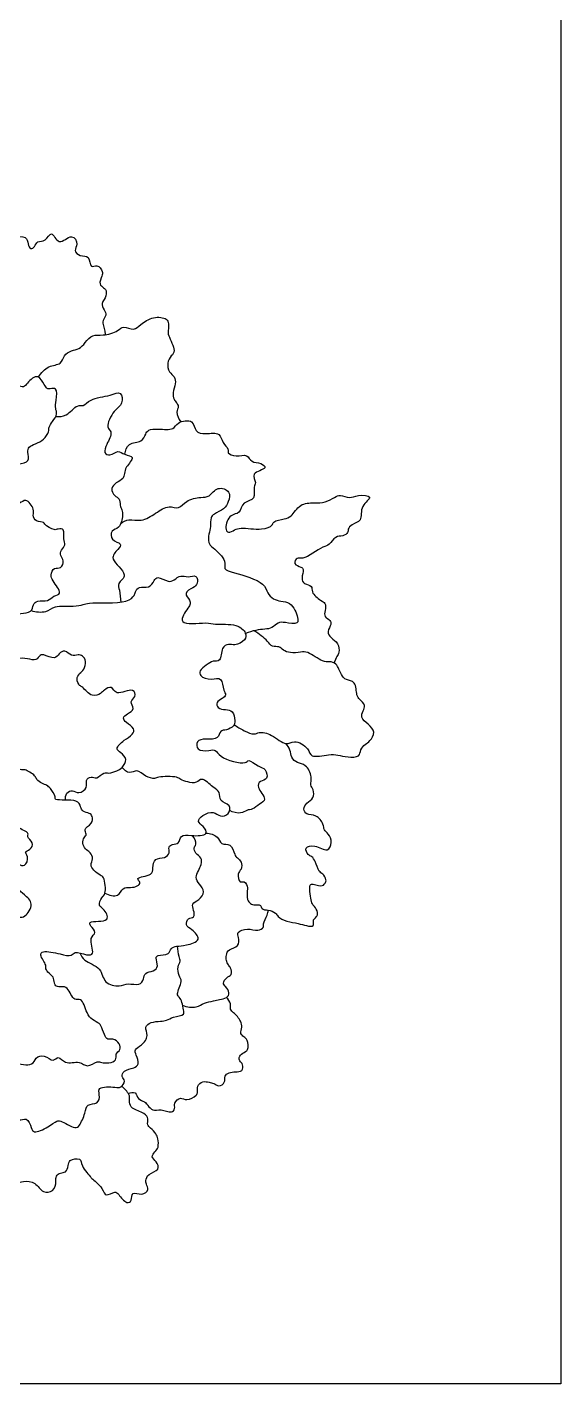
# Model space of a CAD drawing. Header units: millimetres. Extents: x 34 to 295, y 0 to 64.
# Drawn here: x 176.39 to 186.97, y 0.16 to 27.04 of the extents above; entities that cross this region are included whole.
import ezdxf

# ---------------------------------------------------------------- set-up
doc = ezdxf.new("R2010")
doc.units = ezdxf.units.MM
doc.layers.add('AG-PLANTS', color=7, linetype='Continuous', true_color=0x66ccff)
doc.layers.add('X-VPRT', color=6, linetype='Continuous', true_color=0xff00ff)

msp = doc.modelspace()

# ---------------------------------------------------------------- linework, layer by layer
at = {"layer": 'AG-PLANTS'}
for points, knots in [([(174.739, 22.226), (174.741, 22.278), (174.768, 22.397), (174.921, 22.428), (174.981, 22.567), (174.947, 22.723), (174.981, 22.803), (175.089, 22.901), (175.005, 23.027), (175.193, 23.22), (175.317, 22.936), (175.45, 23.196), (175.803, 23.009), (175.883, 23.147), (176.236, 23.15), (176.089, 22.86), (176.392, 22.909), (176.405, 22.746), (176.456, 22.625), (176.553, 22.684), (176.589, 22.818), (176.769, 22.773), (176.877, 23.051), (177.015, 22.668), (177.279, 22.986), (177.419, 22.729), (177.304, 22.615), (177.442, 22.485), (177.64, 22.531), (177.633, 22.238), (177.789, 22.358), (177.896, 22.193), (177.876, 22.112), (177.803, 21.94), (177.915, 21.881), (177.984, 21.793), (177.927, 21.639), (177.858, 21.571), (177.914, 21.435), (177.976, 21.33), (177.882, 21.232), (177.903, 21.119), (177.934, 21.018), (177.94, 20.968), (177.943, 20.944)], [0, 0, 0, 0, 0.720085, 1.388509, 2.055914, 2.765375, 3.294717, 3.926332, 4.569377, 5.320439, 6.090138, 6.8412, 7.86999, 8.550932, 9.445233, 10.205553, 11.00652, 11.681372, 12.268769, 12.78513, 13.403636, 14.102174, 14.857705, 15.701097, 16.624808, 17.396947, 18.048687, 18.730942, 19.456992, 20.237372, 20.839076, 21.547035, 22.093905, 22.815892, 23.401186, 23.979431, 24.680332, 25.222909, 25.886309, 26.49065, 27.100673, 27.700956, 28.289491, 28.78122, 28.78122, 28.78122, 28.78122]), ([(176.619, 20.103), (176.67, 20.185), (176.797, 20.344), (177.077, 20.343), (177.112, 20.538), (177.269, 20.638), (177.428, 20.656), (177.544, 20.787), (177.684, 20.963), (177.9, 20.915), (178.191, 21.009), (178.299, 21.131), (178.51, 21.014), (178.647, 21.155), (178.88, 21.313), (179.163, 21.28), (179.201, 21.16), (179.188, 21.026), (179.178, 20.926), (179.353, 20.623), (179.244, 20.527), (179.156, 20.388), (179.199, 20.198), (179.321, 20.118), (179.344, 19.967), (179.27, 19.805), (179.296, 19.665), (179.352, 19.601), (179.404, 19.52), (179.334, 19.409), (179.393, 19.271), (179.437, 19.217)], [0, 0, 0, 0, 0.976053, 1.856788, 2.589158, 3.344371, 4.051037, 4.802123, 5.615805, 6.438077, 7.427776, 8.110619, 8.901432, 9.656781, 10.626164, 11.53045, 12.115951, 12.759551, 13.354483, 14.368488, 14.999139, 15.716228, 16.478038, 17.145612, 17.817296, 18.581355, 19.239858, 19.76558, 20.28302, 20.896082, 21.721396, 21.721396, 21.721396, 21.721396]), ([(173.602, 15.57), (173.636, 15.615), (173.697, 15.724), (174.088, 15.755), (174.131, 15.969), (174.22, 16.079), (174.1, 16.176), (174.148, 16.375), (174.288, 16.389), (174.392, 16.448), (174.426, 16.566), (174.43, 16.67), (174.631, 16.687), (174.726, 16.738), (174.72, 16.887), (175.002, 16.914), (175.077, 16.889), (175.293, 17.016), (175.291, 17.115), (175.253, 17.188), (175.194, 17.286), (175.307, 17.388), (175.48, 17.445), (175.567, 17.525), (175.717, 17.577), (175.755, 17.788), (175.671, 17.856), (175.721, 18.018), (175.782, 18.141), (175.907, 18.165), (175.974, 18.28), (176.199, 18.397), (176.457, 18.413), (176.397, 18.618), (176.422, 18.727), (176.563, 18.783), (176.728, 18.86), (176.828, 19.016), (176.818, 19.12), (176.893, 19.224), (177.004, 19.373), (176.943, 19.487), (176.97, 19.637), (177.002, 19.91), (176.85, 19.867), (176.784, 19.871), (176.73, 19.959), (176.625, 20.145), (176.487, 20.086), (176.403, 19.99), (176.327, 19.889), (176.212, 19.939), (176.136, 19.943), (176.03, 19.898), (175.934, 19.784), (175.8, 19.774), (175.685, 19.788), (175.564, 19.66), (175.538, 19.345), (175.586, 19.22), (175.459, 19.142), (175.389, 19.085), (175.363, 18.943), (175.131, 18.936), (175.026, 18.899), (174.804, 18.529), (174.904, 18.218), (174.701, 18.205), (174.637, 18.162), (174.483, 18.143), (174.471, 18.287), (174.566, 18.384), (174.62, 18.525), (174.55, 18.654), (174.618, 18.827), (174.703, 18.93), (174.78, 19.083), (174.726, 19.164), (174.655, 19.267), (174.621, 19.607), (174.67, 19.727), (174.558, 19.838), (174.373, 19.819), (174.345, 19.653), (174.172, 19.701), (174.043, 19.768), (173.924, 19.723), (173.887, 19.595), (173.626, 19.662), (173.597, 19.64), (173.482, 19.488), (173.323, 19.519), (173.259, 19.461), (173.156, 19.41), (173.106, 19.38)], [0, 0, 0, 0, 0.745762, 1.80928, 2.605936, 3.217146, 3.853893, 4.594317, 5.240414, 5.84753, 6.468144, 6.996407, 7.766866, 8.335922, 8.941655, 9.830084, 10.38749, 11.239987, 11.766938, 12.28881, 12.849306, 13.498806, 14.276906, 14.898003, 15.592432, 16.364906, 16.912717, 17.624449, 18.288507, 18.889324, 19.524873, 20.446671, 21.275825, 22.006563, 22.584809, 23.260037, 24.045955, 24.797523, 25.358238, 26.004334, 26.75726, 27.351573, 28.091617, 28.940859, 29.530714, 29.978192, 30.550771, 31.342269, 31.960776, 32.623381, 33.224198, 33.818511, 34.317181, 34.913504, 35.604219, 36.2496, 36.840018, 37.554513, 38.567345, 39.187959, 39.831033, 40.377431, 41.001722, 41.815794, 42.425818, 43.580047, 44.520191, 45.201106, 45.740273, 46.370807, 46.95475, 47.626698, 48.301675, 48.967439, 49.714331, 50.403757, 51.116022, 51.63322, 52.278601, 53.326692, 53.957687, 54.607187, 55.324519, 55.96482, 56.653656, 57.357118, 57.945275, 58.537927, 59.409209, 59.758929, 60.503124, 61.193019, 61.709379, 62.462168, 62.462168, 62.462168, 62.462168]), ([(176.961, 19.327), (177.03, 19.324), (177.179, 19.314), (177.374, 19.572), (177.516, 19.513), (177.65, 19.694), (178.026, 19.722), (178.266, 19.844), (178.296, 19.558), (178.106, 19.452), (177.938, 19.112), (178.073, 19.028), (178.037, 18.89), (177.968, 18.781), (177.897, 18.597), (178.043, 18.532), (178.197, 18.67), (178.312, 18.559), (178.553, 18.538), (178.338, 18.324), (178.323, 18.201), (178.303, 18.083), (178.154, 18.014), (178.039, 17.906), (178.115, 17.74), (178.237, 17.706), (178.228, 17.563), (178.273, 17.472), (178.296, 17.365), (178.235, 17.098), (178.052, 17.082), (178.039, 16.855), (178.291, 16.817), (178.186, 16.679), (177.992, 16.491), (178.44, 16.194), (178.167, 16.02), (178.233, 15.879), (178.237, 15.723), (178.25, 15.646)], [0, 0, 0, 0, 0.82734, 1.791206, 2.403089, 3.188292, 4.321032, 5.136884, 5.913012, 6.773788, 7.812753, 8.432072, 9.055091, 9.742151, 10.480765, 11.077087, 11.827197, 12.519777, 13.238775, 14.079649, 14.745804, 15.330327, 16.049221, 16.727187, 17.431312, 18.033546, 18.669395, 19.240324, 19.843263, 20.738325, 21.44012, 22.162413, 22.934636, 23.553793, 24.383691, 25.501531, 26.321802, 26.980346, 27.861527, 27.861527, 27.861527, 27.861527]), ([(178.328, 18.575), (178.339, 18.645), (178.384, 18.816), (178.67, 18.802), (178.738, 18.975), (178.795, 19.07), (178.996, 19.084), (179.305, 19.044), (179.358, 19.223), (179.704, 19.278), (179.706, 19.005), (179.933, 18.972), (180.223, 19.02), (180.254, 18.798), (180.393, 18.691), (180.351, 18.59), (180.541, 18.518), (180.757, 18.592), (180.831, 18.401), (181.015, 18.419), (181.179, 18.284), (180.804, 18.215), (180.948, 18.007), (180.857, 17.935), (180.946, 17.659), (180.652, 17.653), (180.617, 17.383), (180.406, 17.402), (180.294, 17.119), (180.379, 17), (180.509, 17.087), (180.635, 17.129), (181.03, 17.065), (181.261, 17.148), (181.26, 17.254), (181.498, 17.296), (181.634, 17.334), (181.792, 17.611), (182.078, 17.61), (182.294, 17.615), (182.484, 17.72), (182.594, 17.782), (182.793, 17.69), (182.927, 17.78), (183.294, 17.751), (182.969, 17.556), (183.048, 17.246), (182.826, 17.197), (182.741, 17.094), (182.76, 17.016), (182.641, 16.942), (182.495, 16.962), (182.379, 16.766), (182.25, 16.759), (181.863, 16.467), (181.738, 16.55), (181.656, 16.387), (181.821, 16.347), (181.884, 16.294), (181.818, 16.119), (181.87, 15.994), (182.056, 15.98), (182.011, 15.834), (182.202, 15.672), (182.312, 15.638), (182.301, 15.479), (182.267, 15.349), (182.403, 15.29), (182.424, 15.201), (182.327, 15.064), (182.406, 14.93), (182.563, 14.843), (182.582, 14.648), (182.527, 14.573), (182.491, 14.486), (182.471, 14.444)], [0, 0, 0, 0, 0.838277, 1.722873, 2.453082, 3.020562, 3.819803, 4.782233, 5.497985, 6.424204, 7.220655, 8.03422, 8.949123, 9.723004, 10.443537, 10.936778, 11.679091, 12.500024, 13.205629, 13.975606, 14.583986, 15.480427, 16.214697, 16.77188, 17.613466, 18.446982, 19.281495, 20.019533, 20.950926, 21.525954, 22.168447, 22.838352, 23.991464, 24.834598, 25.329496, 26.16796, 26.867401, 27.827803, 28.761573, 29.61251, 30.439218, 31.065872, 31.846172, 32.610747, 33.471644, 34.334828, 35.27636, 36.052817, 36.682118, 37.145119, 37.766216, 38.442941, 39.232566, 39.907418, 41.124919, 41.731766, 42.335433, 43.003992, 43.481393, 44.227861, 44.853053, 45.536449, 46.137156, 47.014517, 47.597958, 48.276328, 48.90768, 49.542046, 50.044884, 50.744793, 51.407373, 52.165435, 52.913451, 53.462983, 54.138115, 54.138115, 54.138115, 54.138115]), ([(178.248, 17.203), (178.297, 17.237), (178.409, 17.31), (178.668, 17.225), (178.936, 17.407), (179.191, 17.578), (179.407, 17.473), (179.54, 17.675), (179.83, 17.731), (180.012, 17.719), (180.151, 17.952), (180.435, 17.849), (180.383, 17.633), (180.304, 17.483), (180.098, 17.398), (180.02, 17.322), (180.032, 17.139), (179.992, 17), (179.971, 16.814), (180.077, 16.724), (180.355, 16.476), (180.271, 16.282), (180.52, 16.227), (181.102, 16.053), (181.137, 15.826), (181.271, 15.699), (181.417, 15.661), (181.608, 15.642), (181.7, 15.488), (181.756, 15.35), (181.771, 15.192), (181.5, 15.246), (181.361, 15.253), (181.249, 15.123), (181.1, 15.109), (180.917, 15.093), (180.784, 15.049), (180.719, 15.021)], [0, 0, 0, 0, 0.767031, 1.660229, 2.681096, 3.664431, 4.448626, 5.266207, 6.236428, 6.986263, 7.847801, 8.692008, 9.465381, 10.217436, 11.050587, 11.6215, 12.365697, 13.082786, 13.815455, 14.491745, 15.560596, 16.250704, 17.079245, 18.476744, 19.289114, 20.025343, 20.732008, 21.498559, 22.237424, 22.961269, 23.54471, 24.411529, 25.101637, 25.804273, 26.491502, 27.267906, 28.100326, 28.100326, 28.100326, 28.100326]), ([(174.039, 14.525), (174.064, 14.477), (174.143, 14.395), (174.255, 14.322), (174.499, 14.377), (174.48, 14.536), (174.731, 14.676), (174.897, 14.596), (175.121, 14.57), (175.301, 14.657), (175.305, 14.768), (175.603, 14.759), (175.682, 14.743), (175.818, 14.849), (175.753, 14.991), (175.916, 15.026), (176.024, 15.126), (175.966, 15.294), (176.041, 15.422), (176.507, 15.407), (176.501, 15.6), (176.598, 15.685), (176.809, 15.652), (176.906, 15.774), (177.113, 15.8), (176.894, 16.071), (176.849, 16.174), (176.919, 16.346), (177.074, 16.297), (177.136, 16.472), (177.045, 16.565), (177.057, 16.681), (177.172, 16.778), (177.092, 16.894), (177.152, 17.101), (177.001, 17.101), (176.934, 17.057), (176.732, 17.18), (176.734, 17.237), (176.559, 17.23), (176.498, 17.372), (176.55, 17.485), (176.369, 17.72), (176.254, 17.585), (176.114, 17.586), (176.069, 17.603), (175.94, 17.468), (175.76, 17.546), (175.694, 17.601)], [0, 0, 0, 0, 0.730907, 1.393488, 2.21182, 2.858918, 3.751538, 4.5212, 5.379875, 6.143276, 6.656856, 7.584607, 8.138686, 8.813451, 9.420298, 10.08308, 10.741994, 11.453929, 12.080559, 13.234697, 13.912501, 14.511848, 15.306553, 16.015208, 16.667872, 17.610598, 18.258828, 18.942052, 19.577901, 20.253629, 20.881844, 21.462664, 22.105593, 22.741442, 23.497599, 24.070998, 24.596095, 25.4268, 25.803082, 26.490736, 27.136833, 27.767213, 28.627142, 29.294338, 29.946356, 30.315949, 31.019189, 31.942313, 31.942313, 31.942313, 31.942313]), ([(176.471, 15.477), (176.563, 15.449), (176.776, 15.429), (176.937, 15.592), (177.303, 15.548), (177.51, 15.596), (177.621, 15.648), (178.366, 15.6), (178.515, 15.77), (178.537, 15.848), (178.605, 15.976), (178.817, 15.907), (178.905, 16.073), (178.976, 16.169), (179.187, 16.032), (179.305, 16.08), (179.434, 16.192), (179.573, 16.125), (179.763, 16.206), (179.779, 16.001), (179.685, 15.932), (179.479, 15.83), (179.621, 15.692), (179.631, 15.603), (179.579, 15.533), (179.32, 15.154), (179.963, 15.262), (180.105, 15.191), (180.541, 15.232), (180.739, 15.048), (180.725, 14.881), (180.505, 14.777), (180.383, 14.826), (180.229, 14.748), (180.243, 14.458), (180.068, 14.492), (179.945, 14.399), (179.802, 14.296), (179.812, 14.166), (180.038, 14.093), (180.265, 14.178), (180.267, 13.894), (180.35, 13.81), (180.254, 13.727), (180.131, 13.67), (180.164, 13.529), (180.325, 13.516), (180.478, 13.496), (180.516, 13.299), (180.497, 13.181), (180.343, 13.105), (180.209, 13.11), (180.189, 12.913), (179.935, 12.944), (179.741, 12.909), (179.747, 12.69), (179.995, 12.702), (180.139, 12.734), (180.198, 12.552), (180.725, 12.408), (180.775, 12.55), (180.971, 12.378), (181.122, 12.356), (181.178, 12.128), (180.999, 12.11), (180.931, 11.966), (181.167, 11.735), (180.987, 11.643), (180.868, 11.532), (180.738, 11.533), (180.628, 11.438), (180.469, 11.48), (180.406, 11.519)], [0, 0, 0, 0, 0.975472, 1.807809, 2.887653, 3.695603, 4.346783, 5.886271, 6.687486, 7.189751, 7.810339, 8.581588, 9.31732, 9.872208, 10.710676, 11.345182, 12.04898, 12.737795, 13.454305, 14.125004, 14.761776, 15.522212, 16.219238, 16.725644, 17.29519, 18.252284, 19.468569, 20.285124, 21.437633, 22.321028, 22.983608, 23.821822, 24.467444, 25.147202, 26.022964, 26.662167, 27.380924, 28.121793, 28.674235, 29.521722, 30.30016, 31.15491, 31.723617, 32.302284, 32.947906, 33.522839, 34.223823, 34.902723, 35.660822, 36.270625, 36.989381, 37.603483, 38.280082, 39.142753, 39.904727, 40.579876, 41.420513, 42.065802, 42.797472, 44.065113, 44.593749, 45.427364, 46.152546, 46.886265, 47.562864, 48.196157, 49.120862, 49.805417, 50.544296, 51.168951, 51.826548, 52.681509, 52.681509, 52.681509, 52.681509]), ([(180.496, 13.219), (180.556, 13.171), (180.682, 13.1), (180.891, 13.007), (180.992, 13.084), (181.25, 13.034), (181.515, 12.778), (181.683, 12.933), (181.98, 12.761), (181.998, 12.544), (182.373, 12.64), (182.545, 12.615), (182.739, 12.574), (182.984, 12.567), (182.991, 12.729), (183.09, 12.829), (183.189, 12.891), (183.305, 13.076), (183.149, 13.227), (182.994, 13.352), (183.045, 13.492), (183.108, 13.603), (182.975, 13.719), (182.911, 13.797), (182.916, 14.083), (182.704, 14.097), (182.607, 14.201), (182.538, 14.442), (182.375, 14.469), (182.239, 14.453), (181.958, 14.676), (181.815, 14.654), (181.608, 14.63), (181.465, 14.686), (181.39, 14.778), (181.235, 14.746), (181.159, 14.893), (180.983, 15.018), (180.891, 15.079)], [0, 0, 0, 0, 0.871299, 1.695151, 2.286422, 3.190946, 4.229308, 4.981225, 5.961268, 6.696168, 7.725544, 8.509129, 9.326387, 10.150345, 10.797442, 11.457586, 12.091952, 12.860063, 13.658834, 14.438977, 15.087802, 15.691469, 16.392063, 16.990041, 17.877913, 18.62339, 19.298155, 20.170602, 20.845749, 21.515681, 22.560439, 23.250547, 24.062917, 24.762827, 25.356919, 26.002275, 26.692919, 27.735592, 27.735592, 27.735592, 27.735592]), ([(177.154, 11.724), (177.148, 11.769), (177.161, 11.869), (177.296, 11.936), (177.41, 11.831), (177.609, 11.964), (177.537, 12.114), (177.661, 12.208), (177.776, 12.127), (177.907, 12.284), (178.014, 12.244), (178.174, 12.3), (178.281, 12.357), (178.389, 12.538), (178.253, 12.662), (178.153, 12.73), (178.217, 12.825), (178.313, 12.914), (178.489, 13.013), (178.532, 13.154), (178.355, 13.248), (178.275, 13.352), (178.38, 13.437), (178.542, 13.521), (178.404, 13.683), (178.562, 13.76), (178.503, 13.974), (178.149, 13.766), (178.08, 14.007), (177.918, 13.899), (177.854, 13.835), (177.667, 13.745), (177.501, 13.969), (177.428, 13.981), (177.357, 14.127), (177.431, 14.236), (177.524, 14.308), (177.573, 14.474), (177.497, 14.586), (177.4, 14.61), (177.267, 14.562), (177.146, 14.712), (177.017, 14.629), (176.95, 14.497), (176.724, 14.611), (176.648, 14.604), (176.572, 14.466), (176.398, 14.541), (176.205, 14.527), (176.11, 14.527), (176.063, 14.524)], [0, 0, 0, 0, 0.668283, 1.293475, 1.950533, 2.722121, 3.389101, 3.998301, 4.607241, 5.345084, 5.926143, 6.650299, 7.299124, 8.053927, 8.786447, 9.366305, 9.903002, 10.578148, 11.388207, 11.988914, 12.769057, 13.356017, 13.972116, 14.67065, 15.349771, 16.005165, 16.64766, 17.652291, 18.366817, 19.045938, 19.637208, 20.379114, 21.27074, 21.763086, 22.431645, 23.056838, 23.68203, 24.40354, 25.029452, 25.578275, 26.221875, 26.93976, 27.57596, 28.210326, 29.055313, 29.536977, 30.17042, 30.90532, 31.707869, 32.389315, 32.389315, 32.389315, 32.389315]), ([(174.09, 9.263), (174.131, 9.279), (174.219, 9.305), (174.404, 9.339), (174.67, 9.276), (174.966, 9.544), (175.017, 9.141), (175.34, 9.218), (175.489, 8.864), (175.73, 8.761), (176.087, 8.61), (176.044, 8.911), (175.977, 8.981), (176.113, 9.108), (176.109, 9.211), (176.022, 9.321), (176.105, 9.422), (176.241, 9.399), (176.363, 9.399), (176.544, 9.676), (176.335, 9.847), (176.206, 9.956), (176.138, 10.103), (176.126, 10.232), (176.023, 10.295), (175.975, 10.475), (176.104, 10.507), (176.218, 10.458), (176.359, 10.387), (176.434, 10.603), (176.323, 10.704), (176.468, 10.734), (176.531, 10.884), (176.374, 10.989), (176.452, 11.08), (176.182, 11.17), (176.134, 11.308), (176.153, 11.551), (175.964, 11.602), (175.901, 11.551), (175.819, 11.518), (175.646, 11.622), (175.647, 11.701), (175.48, 11.663), (175.376, 11.617), (175.3, 11.674), (175.185, 11.809), (175.342, 11.808), (175.438, 11.955), (175.33, 12.436), (175.093, 12.139), (174.842, 12.179), (174.71, 12.164), (174.71, 12.002), (174.563, 11.999), (174.544, 11.844), (174.41, 11.823), (174.367, 12.012), (174.231, 12.057), (174.146, 12.139), (174.238, 12.361), (174.233, 12.441), (174.187, 12.571), (174.141, 12.602), (174.131, 12.745), (174.039, 12.924), (173.902, 12.976), (173.832, 13.039), (173.799, 13.233), (173.669, 13.314), (173.605, 13.341), (173.489, 13.421), (173.438, 13.467)], [0, 0, 0, 0, 0.659242, 1.432303, 2.384029, 3.329952, 4.234269, 5.137146, 6.168551, 7.147058, 8.101735, 8.916565, 9.448782, 10.161339, 10.72882, 11.362533, 11.924537, 12.574601, 13.191668, 14.121116, 14.986222, 15.745275, 16.461441, 17.084554, 17.705142, 18.40602, 18.967882, 19.625635, 20.256949, 21.01577, 21.594013, 22.172649, 22.832789, 23.533594, 23.993454, 24.862576, 25.561678, 26.402163, 27.106288, 27.600867, 28.116104, 28.895183, 29.318381, 30.008276, 30.616937, 31.170746, 31.813675, 32.367484, 33.113171, 34.182317, 35.067262, 35.981233, 36.572585, 37.206021, 37.811581, 38.465951, 39.002641, 39.738173, 40.407308, 40.973412, 41.818342, 42.364267, 43.00676, 43.41774, 44.076334, 44.886374, 45.558322, 46.096749, 46.879953, 47.556679, 48.045419, 48.871001, 48.871001, 48.871001, 48.871001]), ([(179.938, 11.07), (180.014, 11.065), (180.18, 11.024), (180.225, 10.822), (180.442, 10.878), (180.495, 10.642), (180.556, 10.578), (180.648, 10.504), (180.647, 10.344), (180.549, 10.275), (180.595, 10.065), (180.708, 10.14), (180.771, 9.978), (180.746, 9.933), (180.746, 9.749), (180.815, 9.666), (180.901, 9.641), (181.031, 9.66), (181.03, 9.548), (181.175, 9.552), (181.321, 9.494), (181.36, 9.404), (181.539, 9.312), (181.764, 9.283), (181.912, 9.235), (182.099, 9.202), (182.043, 9.362), (182.131, 9.398), (182.163, 9.504), (182.083, 9.614), (182.026, 9.686), (182.005, 9.817), (181.986, 9.994), (182.012, 10.089), (182.219, 9.989), (182.299, 10.072), (182.329, 10.146), (182.252, 10.268), (182.167, 10.303), (182.107, 10.508), (182.038, 10.606), (181.954, 10.633), (181.875, 10.795), (182.105, 10.847), (182.351, 10.669), (182.446, 10.892), (182.368, 11.052), (182.266, 11.129), (182.271, 11.25), (182.13, 11.444), (181.928, 11.419), (181.851, 11.545), (181.927, 11.678), (182.08, 11.751), (182.071, 11.933), (181.993, 12.021), (182.051, 12.187), (181.923, 12.434), (181.746, 12.451), (181.616, 12.562), (181.615, 12.721), (181.553, 12.804), (181.52, 12.842)], [0, 0, 0, 0, 0.869801, 1.598576, 2.322999, 3.136329, 3.685656, 4.282953, 4.955739, 5.57064, 6.284731, 6.796316, 7.457159, 7.895531, 8.646593, 9.222864, 9.764078, 10.359347, 10.847667, 11.491662, 12.199203, 12.739938, 13.530773, 14.397786, 15.153345, 15.811098, 16.413319, 16.919725, 17.478568, 18.129, 18.675405, 19.332713, 20.110441, 20.565546, 21.35515, 21.92166, 22.41063, 23.058101, 23.60497, 24.424114, 25.042468, 25.573337, 26.216383, 26.971941, 27.892246, 28.626081, 29.382654, 29.999756, 30.603423, 31.444092, 32.217845, 32.822578, 33.490152, 34.211818, 34.923264, 35.515102, 36.237238, 37.140648, 37.881977, 38.588477, 39.28907, 39.988465, 39.988465, 39.988465, 39.988465]), ([(175.404, 7.062), (175.432, 6.996), (175.52, 6.856), (175.75, 6.883), (175.839, 6.828), (175.887, 6.673), (176.072, 6.579), (176.136, 6.51), (176.52, 6.437), (176.544, 6.629), (176.743, 6.692), (176.904, 6.515), (177.016, 6.68), (177.144, 6.466), (177.432, 6.575), (177.579, 6.403), (177.779, 6.56), (177.869, 6.517), (178.01, 6.511), (178.178, 6.555), (178.132, 6.7), (178.253, 6.772), (178.23, 6.903), (178.101, 7.012), (177.98, 6.962), (177.921, 7.076), (177.859, 7.252), (177.824, 7.3), (177.669, 7.373), (177.571, 7.494), (177.48, 7.826), (177.311, 7.719), (177.208, 8.021), (177.08, 8.027), (176.963, 8.017), (176.928, 8.1), (176.923, 8.228), (176.824, 8.282), (176.751, 8.38), (176.787, 8.452), (176.627, 8.65), (176.718, 8.75), (177.045, 8.676), (177.272, 8.617), (177.337, 8.741), (177.562, 8.644), (177.748, 8.66), (177.599, 8.995), (177.788, 9.095), (177.652, 9.217), (177.592, 9.343), (178.09, 9.283), (177.909, 9.586), (177.796, 9.624), (177.864, 9.807), (177.968, 9.853), (177.927, 10.204), (177.84, 10.227), (177.711, 10.327), (177.634, 10.437), (177.712, 10.557), (177.648, 10.693), (177.538, 10.746), (177.483, 10.866), (177.516, 10.98), (177.587, 11.045), (177.496, 11.153), (177.692, 11.245), (177.692, 11.406), (177.63, 11.469), (177.486, 11.49), (177.45, 11.59), (177.401, 11.764), (176.926, 11.696), (176.964, 11.798), (176.855, 11.956), (176.789, 12.02), (176.684, 12.05), (176.574, 12.127), (176.563, 12.212), (176.35, 12.339), (176.307, 12.308), (176.142, 12.352), (176.074, 12.394)], [0, 0, 0, 0, 0.84365, 1.668761, 2.218647, 2.927302, 3.718233, 4.316211, 5.351365, 6.043025, 6.787364, 7.577463, 8.191542, 8.943597, 9.878477, 10.648011, 11.469435, 12.010636, 12.700207, 13.383603, 13.992542, 14.611634, 15.220574, 15.929724, 16.510484, 17.112003, 17.894364, 18.337458, 19.046114, 19.807392, 20.773077, 21.380711, 22.300789, 22.923563, 23.505519, 24.002716, 24.630537, 25.228789, 25.822882, 26.30296, 27.159493, 27.68195, 28.729428, 29.580676, 30.137837, 31.003119, 31.634004, 32.602317, 33.28997, 33.986919, 34.475659, 35.51903, 36.352745, 36.95285, 37.656311, 38.260652, 39.259853, 39.782807, 40.505101, 41.13316, 41.768338, 42.426625, 43.053365, 43.682861, 44.293809, 44.804636, 45.35243, 46.106872, 46.782628, 47.295717, 47.951237, 48.513099, 49.210945, 50.351761, 50.788624, 51.565706, 52.125416, 52.71815, 53.352458, 53.886012, 54.736245, 55.149763, 56.037467, 56.037467, 56.037467, 56.037467]), ([(177.935, 9.878), (178.007, 9.836), (178.211, 9.783), (178.272, 9.998), (178.446, 9.988), (178.572, 10.005), (178.66, 10.09), (178.51, 10.195), (178.889, 10.223), (178.876, 10.378), (178.909, 10.586), (179.119, 10.56), (179.23, 10.672), (179.182, 10.794), (179.274, 10.857), (179.412, 10.846), (179.43, 11.049), (179.641, 11.013), (180.007, 11.016), (179.885, 11.212), (179.748, 11.294), (179.869, 11.439), (180.087, 11.511), (180.213, 11.38), (180.398, 11.429), (180.438, 11.644), (180.188, 11.685), (180.226, 11.896), (180.07, 11.967), (179.862, 12.194), (179.749, 12.048), (179.575, 12.077), (179.427, 12.128), (179.364, 12.197), (178.994, 12.191), (178.923, 12.138), (178.735, 12.181), (178.573, 12.349), (178.423, 12.225), (178.311, 12.323), (178.276, 12.372)], [0, 0, 0, 0, 0.905309, 1.649506, 2.356005, 3.018586, 3.552602, 4.07629, 5.005363, 5.669755, 6.422913, 7.186972, 7.845475, 8.439287, 8.981965, 9.601057, 10.2839, 11.088148, 12.060421, 12.754077, 13.421651, 14.108881, 14.945063, 15.667199, 16.384129, 17.09801, 17.891306, 18.612816, 19.349339, 20.276206, 20.928235, 21.671289, 22.371198, 22.926653, 23.99178, 24.540602, 25.297447, 26.125987, 26.813217, 27.584805, 27.584805, 27.584805, 27.584805]), ([(177.435, 8.694), (177.463, 8.642), (177.511, 8.521), (177.88, 8.416), (177.898, 8.08), (178.226, 8.015), (178.385, 8.107), (178.616, 8.038), (178.708, 8.173), (178.716, 8.314), (178.902, 8.323), (179.003, 8.428), (178.931, 8.592), (178.984, 8.664), (179.212, 8.647), (179.232, 8.792), (179.365, 8.835), (179.534, 8.837), (179.874, 8.942), (179.659, 9.165), (179.524, 9.231), (179.57, 9.398), (179.723, 9.386), (179.695, 9.542), (179.643, 9.678), (179.806, 9.739), (179.932, 9.91), (179.802, 10.06), (179.701, 10.193), (179.86, 10.439), (179.851, 10.583), (179.728, 10.66), (179.684, 10.78), (179.76, 10.842), (179.711, 10.974), (179.669, 11.02)], [0, 0, 0, 0, 0.763736, 1.812128, 2.775304, 3.721695, 4.501994, 5.328498, 5.998276, 6.622566, 7.348011, 7.984758, 8.70209, 9.172301, 9.975659, 10.588382, 11.207539, 12.007077, 12.928875, 13.775271, 14.470275, 15.106274, 15.707978, 16.348132, 16.990625, 17.688369, 18.460592, 19.213518, 19.912958, 20.849133, 21.499475, 22.168739, 22.763235, 23.269205, 24.047615, 24.047615, 24.047615, 24.047615]), ([(179.473, 7.658), (179.556, 7.623), (179.75, 7.596), (179.893, 7.71), (180.087, 7.741), (180.202, 7.771), (180.347, 7.793), (180.42, 7.908), (180.326, 8.028), (180.259, 8.095), (180.339, 8.215), (180.46, 8.249), (180.429, 8.402), (180.378, 8.454), (180.336, 8.546), (180.332, 8.648), (180.38, 8.782), (180.6, 8.81), (180.589, 9), (180.538, 9.117), (180.771, 9.196), (180.949, 9.118), (181.09, 9.194), (181.055, 9.276), (181.161, 9.444), (181.165, 9.508), (181.17, 9.541)], [0, 0, 0, 0, 0.940928, 1.704985, 2.488831, 3.126621, 3.801598, 4.398102, 5.07333, 5.595473, 6.224928, 6.827161, 7.468634, 7.97008, 8.528152, 9.107392, 9.748719, 10.525259, 11.24396, 11.820627, 12.622382, 13.439447, 14.068639, 14.550534, 15.333372, 15.907383, 15.907383, 15.907383, 15.907383]), ([(173.198, 6.466), (173.178, 6.371), (173.173, 6.183), (173.269, 5.947), (173.346, 5.895), (173.294, 5.574), (173.26, 5.42), (173.353, 5.317), (173.369, 5.232), (173.299, 5.071), (173.405, 4.889), (173.497, 4.794), (173.462, 4.619), (173.503, 4.47), (173.625, 4.44), (173.781, 4.264), (173.775, 4.07), (174.164, 3.994), (174.242, 4.158), (174.375, 4.289), (174.523, 4.08), (174.675, 4.277), (174.829, 4.208), (174.871, 4.1), (175.098, 4.141), (175.029, 4.33), (175.18, 4.484), (175.257, 4.368), (175.338, 4.48), (175.375, 4.642), (175.533, 4.632), (175.727, 4.527), (175.773, 4.653), (175.82, 4.844), (175.724, 4.913), (175.673, 5.081), (175.94, 5.111), (175.914, 5.334), (175.808, 5.461), (175.672, 5.572), (175.798, 5.706), (176.018, 5.71), (176.124, 5.592), (176.204, 5.327), (176.396, 5.456), (176.475, 5.232), (176.527, 5.106), (176.812, 5.242), (176.975, 5.37), (177.061, 5.378), (177.338, 5.196), (177.441, 5.276), (177.546, 5.511), (177.565, 5.718), (177.811, 5.685), (177.835, 5.882), (177.78, 6.054), (178.138, 6.038), (178.249, 6.009), (178.352, 6.159), (178.255, 6.239), (178.304, 6.378), (178.507, 6.404), (178.621, 6.491), (178.557, 6.665), (178.507, 6.791), (178.675, 6.862), (178.81, 7.052), (178.706, 7.228), (178.85, 7.331), (179.033, 7.341), (179.163, 7.351), (179.278, 7.436), (179.525, 7.456), (179.484, 7.571), (179.47, 7.715), (179.411, 7.818), (179.339, 7.884), (179.483, 8.135), (179.396, 8.239), (179.363, 8.419), (179.44, 8.531), (179.394, 8.623), (179.38, 8.759), (179.373, 8.828)], [0, 0, 0, 0, 0.979114, 1.857517, 2.375381, 3.375757, 4.108874, 4.734786, 5.249231, 5.976767, 6.784383, 7.426878, 8.169788, 8.841278, 9.456622, 10.304226, 11.049703, 12.065226, 12.808852, 13.483426, 14.233678, 15.010459, 15.678624, 16.258482, 16.979992, 17.716221, 18.437575, 18.961263, 19.541121, 20.248618, 20.915598, 21.703784, 22.279684, 23.056087, 23.66082, 24.294263, 25.101879, 25.855587, 26.618987, 27.297168, 27.964742, 28.777113, 29.498466, 30.348856, 31.027789, 31.823895, 32.415165, 33.372723, 34.202809, 34.713325, 35.710694, 36.296195, 37.219317, 37.978646, 38.745234, 39.475298, 40.121916, 41.105912, 41.736722, 42.401142, 42.976075, 43.580678, 44.384951, 45.00813, 45.756804, 46.360187, 47.075298, 47.914575, 48.646245, 49.321394, 50.104349, 50.743008, 51.442449, 52.264409, 52.787092, 53.490222, 54.10478, 54.615736, 55.519697, 56.164934, 56.915774, 57.542427, 58.094183, 58.92199, 58.92199, 58.92199, 58.92199]), ([(178.4, 5.908), (178.44, 5.926), (178.557, 5.955), (178.577, 5.786), (178.728, 5.757), (178.782, 5.674), (178.879, 5.556), (179.046, 5.61), (179.251, 5.51), (179.335, 5.609), (179.289, 5.724), (179.433, 5.852), (179.553, 5.748), (179.751, 5.866), (179.778, 5.94), (179.749, 6.061), (179.873, 6.161), (179.996, 6.13), (180.093, 6.114), (180.189, 6.036), (180.33, 6.121), (180.289, 6.263), (180.396, 6.326), (180.514, 6.344), (180.664, 6.337), (180.681, 6.491), (180.598, 6.548), (180.581, 6.63), (180.663, 6.717), (180.792, 6.761), (180.764, 6.973), (180.688, 7.029), (180.605, 7.096), (180.655, 7.227), (180.636, 7.348), (180.491, 7.513), (180.405, 7.568), (180.442, 7.695), (180.376, 7.778), (180.339, 7.811)], [0, 0, 0, 0, 0.657569, 1.308611, 1.971217, 2.541316, 3.197876, 3.928714, 4.754534, 5.300933, 5.901215, 6.590758, 7.247318, 8.060316, 8.554895, 9.155178, 9.818841, 10.449836, 11.017633, 11.619336, 12.262265, 12.895093, 13.474333, 14.119714, 14.766951, 15.381509, 15.938692, 16.414727, 17.015543, 17.646078, 18.410825, 18.973498, 19.512911, 20.145739, 20.781588, 21.621813, 22.168684, 22.768967, 23.465606, 23.465606, 23.465606, 23.465606]), ([(173.974, 4.042), (173.955, 3.956), (173.969, 3.752), (174.158, 3.684), (174.247, 3.536), (174.249, 3.468), (174.331, 3.426), (174.427, 3.301), (174.555, 3.022), (174.887, 2.811), (174.944, 3.071), (174.885, 3.174), (175.054, 3.281), (175.19, 3.336), (175.231, 3.501), (175.222, 3.602), (175.331, 3.707), (175.452, 3.747), (175.462, 3.937), (175.526, 4.051), (175.657, 4.028), (175.857, 3.91), (175.954, 4), (175.955, 4.118), (176.139, 4.063), (176.203, 4.131), (176.32, 4.183), (176.569, 4.159), (176.689, 3.931), (176.927, 3.956), (176.976, 4.166), (176.952, 4.273), (177.054, 4.347), (177.165, 4.337), (177.214, 4.483), (177.218, 4.598), (177.469, 4.642), (177.455, 4.468), (177.66, 4.248), (177.669, 4.224), (177.903, 4.045), (177.929, 3.845), (178.141, 3.987), (178.206, 3.907), (178.356, 3.71), (178.476, 3.783), (178.454, 3.979), (178.671, 3.879), (178.815, 3.996), (178.75, 4.114), (178.735, 4.186), (178.787, 4.328), (179.034, 4.382), (178.961, 4.568), (178.838, 4.647), (178.929, 4.759), (179.004, 4.839), (178.986, 5.016), (178.955, 5.111), (178.842, 5.224), (178.762, 5.283), (178.806, 5.413), (178.716, 5.53), (178.464, 5.596), (178.41, 5.733), (178.435, 5.871), (178.365, 5.954), (178.305, 6.024), (178.27, 6.054)], [0, 0, 0, 0, 0.930581, 1.710962, 2.436911, 2.880022, 3.385992, 4.08967, 5.130856, 6.116691, 6.882042, 7.461876, 8.207934, 8.909728, 9.615943, 10.187493, 10.856756, 11.475262, 12.235751, 12.842867, 13.464767, 14.31319, 14.894548, 15.422691, 16.124742, 16.657126, 17.287937, 18.152613, 19.029733, 19.799252, 20.589815, 21.169649, 21.757236, 22.325033, 22.987506, 23.579602, 24.347775, 25.030878, 25.992107, 26.33047, 27.286093, 27.992854, 28.75786, 29.302119, 30.161076, 30.718927, 31.382326, 32.138483, 32.83083, 33.439491, 33.928231, 34.590837, 35.412589, 36.108967, 36.747202, 37.352762, 37.959878, 38.690715, 39.278872, 39.992733, 40.532145, 41.142678, 41.801945, 42.705488, 43.363677, 44.013599, 44.591844, 45.267029, 45.267029, 45.267029, 45.267029])]:
    msp.add_open_spline(points, degree=3, knots=knots, dxfattribs=at)
at = {"layer": 'X-VPRT'}
msp.add_lwpolyline([(132.102, 0.156), (132.102, 27.588), (186.966, 27.588), (186.966, 0.156)], close=True, dxfattribs=at)

doc.saveas('drawing.dxf')
